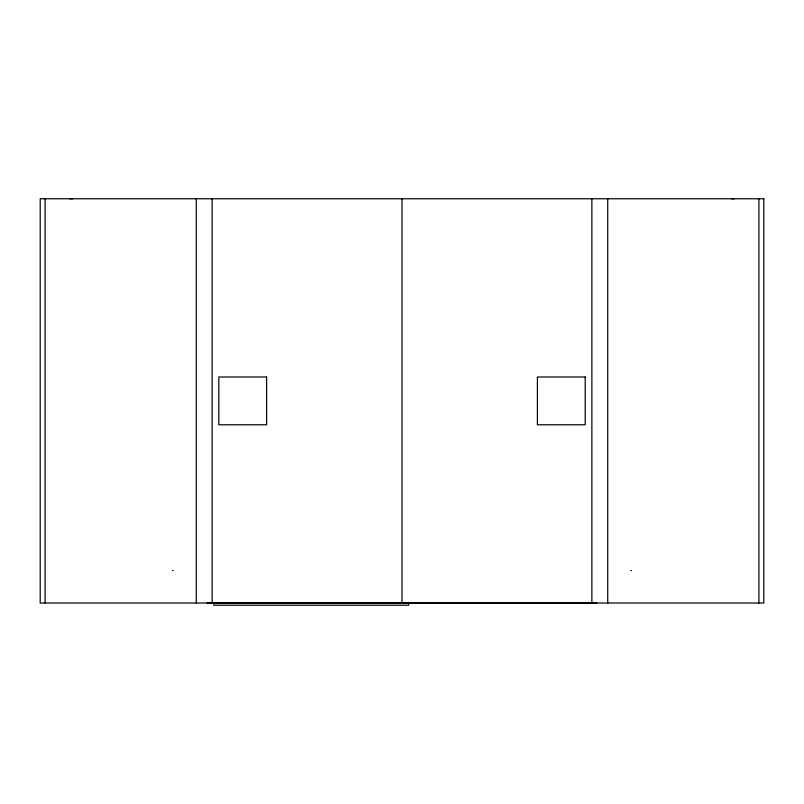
<?xml version="1.0" encoding="UTF-8"?>
<svg xmlns="http://www.w3.org/2000/svg" width="804" height="804" viewBox="0 0 804 804"><rect width="100%" height="100%" fill="white"/><g stroke="black" fill="none" stroke-linecap="round" stroke-linejoin="round"><path stroke-width="1.21" d="M591.875 603L591.875 198.769M607.734 603L607.734 198.769M758.906 603L758.906 198.769M207.151 603L596.849 603M69.667 198.769L72.541 198.769M731.459 198.769L734.333 198.769M630.889 570.569L631.472 570.569M172.528 570.569L173.111 570.569M408.683 603L408.683 605.231L213.834 605.231L213.834 603M402 198.769L402 603M212.125 198.769L212.125 603M196.266 198.769L196.266 603M45.094 198.769L45.094 603M763.8 198.769L763.8 603L40.2 603L40.2 198.769L763.8 198.769M266.596 376.996L218.809 376.996L218.809 424.783L266.596 424.783L266.596 376.996M585.191 376.996L537.404 376.996L537.404 424.783L585.191 424.783L585.191 376.996"/></g></svg>
